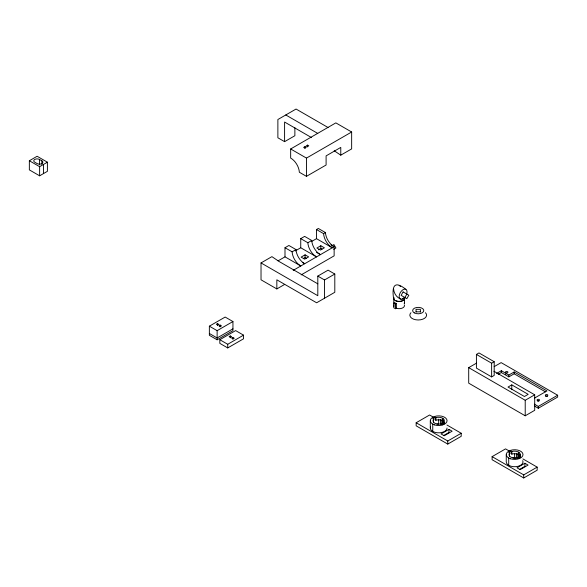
<?xml version="1.0" encoding="UTF-8"?>
<svg xmlns="http://www.w3.org/2000/svg" width="587" height="587" viewBox="0 0 587 587"><rect width="100%" height="100%" fill="white"/><g stroke="black" fill="none" stroke-linecap="round" stroke-linejoin="round"><path stroke-width="0.88" d="M317.838 283.859L279.207 261.56L271.906 256.644L261.024 262.925L261.024 279.808L276.837 288.936L284.688 284.409M276.837 288.936L276.837 279.808L316.62 302.782L334.803 292.289L334.803 274.034L328.082 270.152L317.809 276.088L317.809 295.709L261.024 262.925M278.062 260.848L284.996 256.842L284.996 247.721L288.885 245.476L296.002 249.578A11.967 6.912 60 0 0 304.697 263.724L302.32 262.36M351.65 132.002L335.845 122.881L290.66 148.966L290.66 158.094A11.967 6.912 60 0 1 299.355 172.24L306.465 176.342L306.465 158.094L351.65 132.002L351.65 148.893L340.776 155.173L334.201 150.749M311.741 241.404L316.488 238.667L316.488 229.539L318.33 228.475L325.447 232.577A11.967 6.912 60 0 0 334.135 246.723L334.135 255.851L301.168 274.885M324.53 298.218L324.53 279.962L334.803 274.034M404.546 297.477A5.591 3.229 0 0 1 399.872 301.513A5.591 3.229 0 0 1 393.554 298.313C391.734 285.59 394.706 280.373 405.888 289.362M404.876 297.514L406.85 294.087M433.536 419.096C430.917 423.359 438.511 425.039 441.461 423.667L442.282 424.144L443.625 423.55L444.653 422.779L443.831 422.302C446.443 418.032 438.856 416.359 435.906 417.724L435.084 417.247L432.714 418.619L433.536 419.096L433.536 422.743M509.487 452.981C506.874 457.244 514.461 458.924 517.411 457.552L518.233 458.029L519.576 457.434L520.603 456.657L519.781 456.18C522.393 451.917 514.806 450.236 511.857 451.608L511.035 451.132L508.665 452.504L509.487 452.981L509.487 456.627M403.988 297.939L401.941 299.121M519.781 458.007L519.781 455.49L520.434 454.881M29.35 160.75L37.12 156.267L47.4 162.195L47.4 171.323L39.623 175.814L29.35 169.878L29.35 160.75L39.623 166.686L47.4 162.195M328.045 127.504L296.053 109.035L277.878 119.528L277.878 137.784L284.592 141.658L294.872 135.729L294.872 127.702M305.02 146.603L303.64 147.403L304.822 148.085L306.209 147.293L305.02 146.603L305.02 148.43M307.588 145.121L306.209 145.921L307.39 146.603L308.777 145.811L307.588 145.121L307.588 146.948M306.465 176.342L326.101 165.013L326.101 155.885L340.776 147.41L340.776 155.173M300.742 238.63L307.852 242.732A11.967 6.912 60 0 0 316.547 256.879L300.742 247.758L300.742 238.63L304.631 236.385L311.741 240.487A11.967 6.912 60 0 0 320.436 254.633L316.488 252.351M284.996 247.721L292.113 251.823L296.002 249.578M307.852 242.732L311.741 240.487M316.488 229.539L323.598 233.648L325.447 232.577M295.21 250.95L300.742 247.758M305.086 254.831L301.138 257.113L304.697 259.161L308.645 256.879L305.086 254.831L305.086 257.568L303.508 258.478M320.832 245.74L316.885 248.022L320.436 250.069L324.391 247.795L320.832 245.74L320.832 248.477L318.462 249.842M331.692 245.858L333.944 244.559L335.918 247.978L333.665 249.284M293.199 270.365L334.135 246.723L330.98 244.904M209.361 326.174L225.166 317.053L232.944 321.537L232.944 330.664L217.131 339.792L209.361 335.302L209.361 326.174L217.131 330.664L232.944 321.537M217.528 323.591L216.339 324.273L217.726 325.073L218.914 324.391L217.528 323.591L217.528 325.418M220.096 325.073L218.914 325.756L220.294 326.555L221.482 325.873L220.096 325.073L220.096 326.9M232.944 328.837L217.131 337.965L209.361 333.475M219.824 339.719L235.636 330.591L243.539 335.155L243.539 338.809L227.727 347.93L219.824 343.366L219.824 339.719L227.727 344.283L243.539 335.155M230.302 335.955L229.113 336.637L230.493 337.437L231.682 336.755L230.302 335.955L230.302 337.782M232.87 337.437L231.682 338.119L233.068 338.919L234.25 338.237L232.87 337.437L232.87 339.264M396.372 303.648L394.64 302.65L393.752 303.163L395.477 304.161L396.372 303.648L396.372 308.212L395.477 308.725L393.752 307.727L393.833 298.313M476.417 354.416L478.985 352.934L494.195 361.717L494.195 375.409L491.627 376.891L476.417 368.108L476.417 354.416L491.627 363.199L494.195 361.717M493.887 371.233L534.706 394.802L534.706 410.313L525.218 415.794L468.705 383.164L468.705 367.645L476.615 363.089M494.166 366.64L501.137 362.619L557.65 395.242L557.65 397.069L538.286 408.251L534.361 405.984M496.595 373.457L501.335 370.713L508.841 375.049L514.175 371.975L546.981 390.913L534.632 398.037M498.172 374.367L501.335 372.54L508.841 376.876L514.175 373.794L545.418 391.83M446.978 425.032L461.206 433.25L461.206 436.324L447.771 444.088L416.154 425.832L416.154 422.75L429.596 414.994L433.544 417.276M511.783 384.874L508.026 387.046L524.433 396.511L528.183 394.347L511.783 384.874L511.783 389.438M448.96 429.368L441.05 433.932L444.212 435.759L452.122 431.196L448.96 429.368L448.96 432.45L443.427 435.642M416.154 422.75L447.771 441.006L461.206 433.25M468.705 367.645L525.218 400.275L534.706 394.802M534.361 404.157L538.286 406.424L557.65 395.242M522.929 458.917L537.156 467.127L537.156 470.209L523.721 477.965L492.104 459.716L492.104 456.635L505.546 448.879L509.494 451.161M524.91 463.253L517.008 467.817L520.163 469.637L528.073 465.073L524.91 463.253L524.91 466.327L519.378 469.527M492.104 456.635L523.721 474.89L537.156 467.127M435.084 417.247L435.187 419.712M511.035 451.132L511.138 453.597M435.084 419.764L435.906 420.233L437.161 419.932A5.87 3.39 0 0 1 442.833 420.813L443.831 421.605L443.831 424.13M511.035 453.641L511.857 454.118L513.111 453.817A5.87 3.39 0 0 1 518.783 454.698L519.781 455.49M436.875 424.1L438.68 423.961L438.68 419.169M512.825 457.985L516.435 458.139L516.435 453.347M416.044 311.829L420.387 311.829M400.591 298.988C396.43 297.455 393.804 293.001 393.554 288.694M396.372 308.212L396.489 308.263A5.312 3.067 0 0 0 402.381 308.043A5.312 3.067 0 0 0 404.274 304.822M285.781 114.964L317.765 133.432M311.396 137.512L284.592 122.037L284.592 141.658M290.66 148.966L306.465 158.094M316.488 238.667L332.293 247.795A11.967 6.912 60 0 1 323.598 233.648M320.832 248.477L322.021 249.159M305.086 257.568L306.275 258.251M284.996 256.842L300.808 265.97A11.967 6.912 60 0 1 292.113 251.823M317.809 276.088L324.53 279.962M41.868 160.831A3.353 1.937 0 0 1 41.868 163.568A3.353 1.937 0 0 1 37.12 163.568L34.75 162.195A3.353 1.937 0 0 1 34.75 159.459A3.353 1.937 0 0 1 39.49 159.459L41.868 160.831L41.868 164.477M399.145 285.465L400.591 286.522M404.127 298.622L404.538 298.93L404.538 303.494L404.127 303.185M538.286 406.424L538.286 408.251M525.218 400.275L525.218 415.794M523.721 474.89L523.721 477.965M519.576 454.235L519.576 458.227M518.783 452.181L518.783 454.698M518.453 453.744L518.453 458.535M517.822 453.67L517.822 458.462M514.63 453.854L514.63 457.845M514.175 371.975L514.175 373.794M511.857 451.608L511.857 454.118M508.841 375.049L508.841 376.876M508.709 457.999L508.709 465.308M506.251 454.58L506.251 461.881A8.387 4.843 0 0 0 515.731 466.68A8.387 4.843 0 0 0 522.731 460.626M501.335 370.713L501.335 372.54M491.627 363.199L491.627 376.891M447.771 441.006L447.771 444.088M443.625 421.15L443.625 424.35M442.833 418.304L442.833 420.813M442.723 419.954L442.723 424.746M442.349 419.947L442.349 424.739L441.872 424.577L441.872 419.786M440.485 419.463L440.485 424.262M435.906 417.724L435.906 420.233M432.751 424.122L432.751 431.423M430.3 420.696L430.3 427.996M420.387 312.057L420.387 309.32L416.044 309.32L416.044 312.057M395.477 304.161L395.477 308.725M227.727 344.283L227.727 347.93M217.131 330.664L217.131 339.792M43.445 164.477L43.445 173.605M39.623 166.686L39.623 175.814M39.49 159.459L39.49 164.932M425.472 312.717A8.387 4.843 0 0 1 418.215 319.981A8.387 4.843 0 0 1 410.951 312.717M447.067 427.996A8.387 4.843 0 0 1 437.586 432.795A8.387 4.843 0 0 1 430.587 426.749M394.016 306.407A5.312 3.067 0 0 1 394.016 304.822M403.746 299.84A5.312 3.067 0 0 1 395.389 300.478M394.016 299.106A5.312 3.067 0 0 1 394.016 297.514M404.274 297.514A5.312 3.067 0 0 1 404.274 299.106M404.12 298.02A5.591 3.229 -60 0 1 399.145 296.486A5.591 3.229 -60 0 1 404.12 289.208A5.591 3.229 -60 0 1 406.52 294.513M537.655 401.229A1.255 0.726 0 0 1 538.917 401.229M505.774 374.535A1.255 0.726 0 0 1 505.451 374.213M545.697 396.555A1.255 0.726 0 0 1 547.473 396.555M403.1 291.922L401.119 295.342L406.85 298.651L408.831 295.232L403.1 291.922M510.441 458.77A8.387 4.843 0 0 0 523.017 454.58A8.387 4.843 0 0 0 510.441 450.39A8.387 4.843 0 0 0 510.441 458.77M414.261 312.856A5.591 3.229 0 0 0 423.616 311.411A5.591 3.229 0 0 0 416.77 307.456A5.591 3.229 0 0 0 414.261 312.856M434.49 424.893A8.387 4.843 0 0 0 447.067 420.696A8.387 4.843 0 0 0 434.49 416.506A8.387 4.843 0 0 0 434.49 424.893M537.399 400.547A1.255 0.726 0 0 0 539.497 400.224A1.255 0.726 0 0 0 537.956 399.336A1.255 0.726 0 0 0 537.399 400.547M505.774 372.708A1.255 0.726 0 0 0 507.88 372.385A1.255 0.726 0 0 0 506.339 371.498A1.255 0.726 0 0 0 505.774 372.708M545.697 395.755A1.255 0.726 0 0 0 547.796 395.433A1.255 0.726 0 0 0 546.262 394.545A1.255 0.726 0 0 0 545.697 395.755"/></g></svg>
